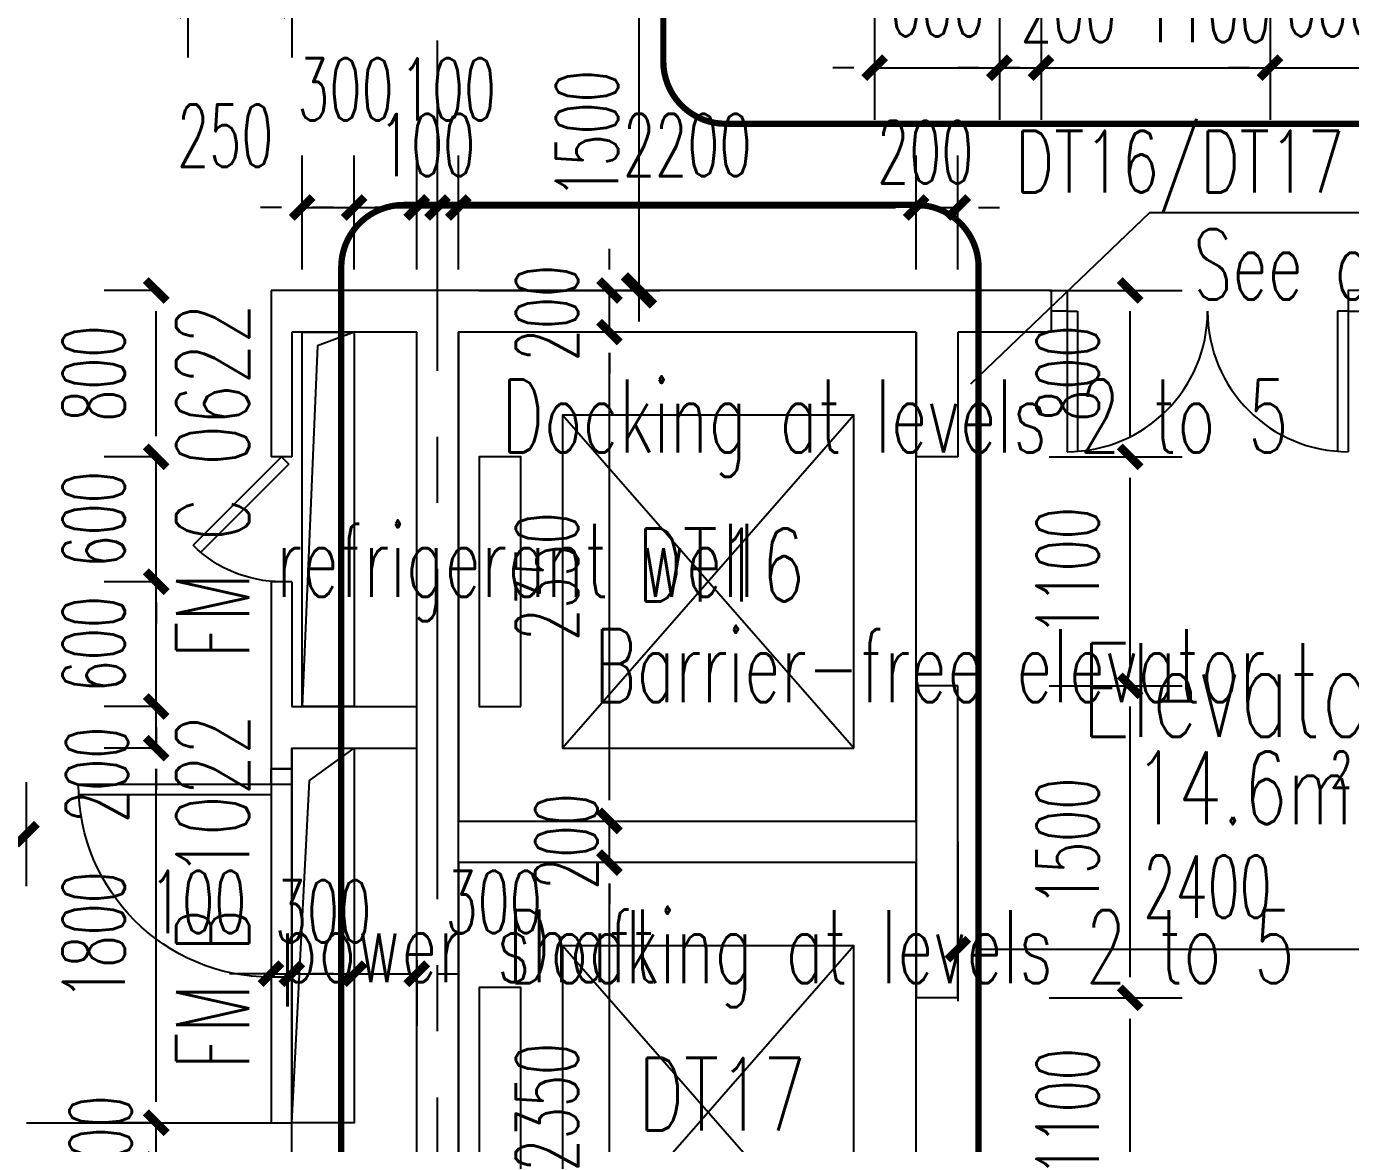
# Model space of a CAD drawing. Extents: x 824790 to 994147, y 4290613 to 4374713.
# Drawn here: x 883535 to 889897, y 4323195 to 4328564 of the extents above; entities that cross this region are included whole.
import ezdxf

# ---------------------------------------------------------------- set-up
doc = ezdxf.new("R2010")
doc.units = 0
doc.header["$LTSCALE"] = 1000
doc.header["$MEASUREMENT"] = 0
for name, pattern in [('ACAD_ISO08W100', [36, 24, -3, 6, -3]), ('CENTER', [50.8, 31.75, -6.35, 6.35, -6.35]), ('DOTE', [2.42, 2, -0.2, 0.02, -0.2]), ('HIDDEN', [0.375, 0.25, -0.125])]:
    doc.linetypes.add(name, pattern=pattern)
doc.layers.get('0').update_dxf_attribs({"color": 255, "linetype": 'CONTINUOUS'})
for name, color, linetype in [('A-AREA-TEXT', 6, 'CONTINUOUS'), ('A-DIM', 201, 'CONTINUOUS'), ('A-DOTE', 8, 'ACAD_ISO08W100'), ('A-LINE', 254, 'CONTINUOUS'), ('A-NOTE', 150, 'CONTINUOUS'), ('A-TEXT-CN', 31, 'CONTINUOUS'), ('A-WALL', 2, 'CONTINUOUS'), ('A-WINDOW', 4, 'CONTINUOUS'), ('A-WINDOW-TEXT', 93, 'CONTINUOUS'), ('A_LIFT_STAIR', 30, 'CONTINUOUS'), ('DOTE', 17, 'DOTE'), ('WINDOW', 4, 'CONTINUOUS'), ('管井', 6, 'CONTINUOUS')]:
    doc.layers.add(name, color=color, linetype=linetype)
doc.styles.add('_HZTXT', font='tjromans.shx', dxfattribs={"width": 0.7, "bigfont": 'tjhztxt.shx'})
doc.styles.add('_TCH_DIM', font='SIMPLEX', dxfattribs={"bigfont": 'GBCBIG'})
doc.styles.add('DIM_FONT', font='SIMPLEX.shx', dxfattribs={"width": 0.6, "bigfont": 'GBCBIG.shx'})
doc.styles.add('PRC-S', font='TJROMANS.shx', dxfattribs={"width": 0.7, "bigfont": 'hztxt.shx'})
doc.styles.add('TONGJI-FONT', font='simplex.shx')
doc.dimstyles.new('DIM100', dxfattribs={"dimscale": 100, "dimtxt": 3, "dimasz": 0.01, "dimexe": 1, "dimexo": 1, "dimgap": 1, "dimtad": 1, "dimdec": 0, "dimtxsty": 'DIM_FONT', "dimblk1": 'h-_DIMX', "dimblk2": 'h-_DIMX', "dimsah": 1, "dimcen": 0.01, "dimclrd": 256, "dimclre": 256, "dimclrt": 7, "dimadec": 3, "dimazin": 3, "dimtfac": 1, "dimtdec": 0, "dimtix": 1, "dimtmove": 2, "dimatfit": 3, "dimldrblk": 'h-_DIMX', "dimtzin": 5, "dimarcsym": 0})
doc.dimstyles.new('DIMN', dxfattribs={"dimtxt": 300, "dimasz": 100, "dimexe": 250, "dimexo": 300, "dimgap": 150, "dimtad": 1, "dimdec": 0, "dimtxsty": 'DIM_FONT', "dimblk": 'h-_ArchTick', "dimcen": 2.5, "dimclrt": 7, "dimazin": 2, "dimtfac": 1, "dimtdec": 0, "dimtix": 1, "dimtmove": 2, "dimatfit": 3, "dimarcsym": 0})

# ---------------------------------------------------------------- blocks, each defined once
blk = doc.blocks.new('h-wrt')
at = {"layer": 'A-DOTE', "linetype": 'CENTER', "ltscale": 0.05}
blk.add_line((-2555128.9, -1784214.6), (-2555128.9, -1744636.2), dxfattribs=at)
blk = doc.blocks.new('h-2层裙房幕墙')
at = {"layer": 'WINDOW'}
for p in [(782135.9, 4011034.9), (783410.9, 4008734.9)]:
    blk.add_line(p, (783410.9, 4011034.9), dxfattribs=at)
blk = doc.blocks.new('h-ELEVATOR 1')
for p, q in [((1970.2, -786.8), (569.5, 812.5)), ((1969.5, 813.2), (570.2, -787.5))]:
    blk.add_line(p, q)
for points in [[(1969.5, 813.2), (1970.2, -786.8), (570.2, -787.5), (569.5, 812.5)], [(369.6, 612.5), (370.1, -587.5), (170.1, -587.6), (169.6, 612.4)]]:
    blk.add_lwpolyline(points, close=True)
blk = doc.blocks.new('h-D06')
at = {"linetype": 'ByBlock'}
for p, q in [((0, 0), (424.3, 424.3)), ((35.4, -35.4), (458.1, 387.4)), ((0, 0), (35.4, -35.4))]:
    blk.add_line(p, q, dxfattribs=at)
blk.add_arc((0, 0), 600, 0, 45, dxfattribs=at)
blk = doc.blocks.new('h-D15')
for p, q in [((75, 0), (75, 675)), ((125, 0), (125, 673.145601)), ((1375, 0), (1375, 673.145601)), ((1425, 0), (1425, 675)), ((75, 0), (125, 0)), ((1425, 0), (1375, 0))]:
    blk.add_line(p, q)
for points in [[(75, 0), (0, 0), (0, -100), (75, -100)], [(1425, 0), (1500, 0), (1500, -100), (1425, -100)]]:
    blk.add_lwpolyline(points, close=True)
for centre, start, end in [((75, 0), 0, 90), ((1425, 0), 90, 180)]:
    blk.add_arc(centre, 675, start, end)
blk = doc.blocks.new('h-D10')
for p, q in [((75, 0), (75, 925)), ((125, 0), (125, 923.64766)), ((75, 0), (125, 0))]:
    blk.add_line(p, q)
blk.add_lwpolyline([(75, 0), (0, 0), (0, -100), (75, -100)], close=True)
blk.add_arc((75, 0), 925, 0, 90)
blk = doc.blocks.new('h-_DIMX')
blk.add_line((-150, 0), (150, 0))
at = {"const_width": 50}
blk.add_lwpolyline([(-70, -70), (70, 70)], dxfattribs=at)
blk = doc.blocks.new('*D43')
at = {"layer": 'A-DIM', "lineweight": -2, "transparency": 16777216}
for p, q in [((885709.9, 4328795.4), (886577.9, 4328795.4)), ((886477.9, 4328794.4), (886477.9, 4327296.4)), ((885709.9, 4327295.4), (886577.9, 4327295.4))]:
    blk.add_line(p, q, dxfattribs=at)
for p, rotation in [((886477.9, 4328795.4), 90), ((886477.9, 4327295.4), 270)]:
    blk.add_blockref('h-_DIMX', p, dxfattribs=dict(at, rotation=rotation))
at = {"layer": 'A-DIM', "color": 7, "transparency": 16777216, "insert": (886227.9, 4328045.4), "char_height": 300, "attachment_point": 5, "rotation": 90, "style": 'DIM_FONT'}
blk.add_mtext('\\A1;1500', dxfattribs=at)
blk = doc.blocks.new('h-_ArchTick')
at = {"color": 0, "linetype": 'ByBlock', "const_width": 0.4}
blk.add_lwpolyline([(-0.5, -0.5), (0.5, 0.5)], dxfattribs=at)
blk = doc.blocks.new('*D125')
at = {"layer": 'A-DIM', "color": 0, "lineweight": -2, "transparency": 16777216}
for p, q in [((882534.9, 4324432.4), (882534.9, 4324932.4)), ((883534.9, 4324432.4), (883534.9, 4324932.4)), ((882634.9, 4324682.4), (883434.9, 4324682.4))]:
    blk.add_line(p, q, dxfattribs=at)
at = {"layer": 'A-DIM', "color": 0, "lineweight": -2, "transparency": 16777216, "xscale": 100, "yscale": 100, "zscale": 100, "rotation": 180}
blk.add_blockref('h-_ArchTick', (882534.9, 4324682.4), dxfattribs=at)
at = {"layer": 'A-DIM', "color": 0, "lineweight": -2, "transparency": 16777216, "xscale": 100, "yscale": 100, "zscale": 100}
blk.add_blockref('h-_ArchTick', (883534.9, 4324682.4), dxfattribs=at)
at = {"layer": 'A-DIM', "color": 7, "transparency": 16777216, "insert": (883034.9, 4324982.4), "char_height": 300, "attachment_point": 5, "style": 'DIM_FONT'}
blk.add_mtext('\\A1;1000', dxfattribs=at)
blk = doc.blocks.new('*D150')
at = {"layer": 'A-DIM', "color": 0, "lineweight": -2, "transparency": 16777216}
for p, q in [((884309.9, 4329095.4), (884309.9, 4328414.5)), ((884809.9, 4329095.4), (884809.9, 4328414.5)), ((884209.9, 4328664.5), (884109.9, 4328664.5)), ((884309.9, 4328664.5), (884809.9, 4328664.5)), ((884909.9, 4328664.5), (885009.9, 4328664.5))]:
    blk.add_line(p, q, dxfattribs=at)
at = {"layer": 'A-DIM', "color": 0, "lineweight": -2, "transparency": 16777216, "xscale": 100, "yscale": 100, "zscale": 100}
blk.add_blockref('h-_ArchTick', (884309.9, 4328664.5), dxfattribs=at)
at = {"layer": 'A-DIM', "color": 0, "lineweight": -2, "transparency": 16777216, "xscale": 100, "yscale": 100, "zscale": 100, "rotation": 180}
blk.add_blockref('h-_ArchTick', (884809.9, 4328664.5), dxfattribs=at)
at = {"layer": 'A-DIM', "color": 7, "transparency": 16777216, "insert": (884596.3, 4328950.2), "char_height": 300, "attachment_point": 5, "style": 'DIM_FONT'}
blk.add_mtext('\\A1;500', dxfattribs=at)
blk = doc.blocks.new('*D151')
at = {"layer": 'A-DIM', "color": 0, "lineweight": -2, "transparency": 16777216}
for p, q in [((883259.9, 4329095.4), (883259.9, 4328414.5)), ((884309.9, 4329095.4), (884309.9, 4328414.5)), ((883359.9, 4328664.5), (884209.9, 4328664.5))]:
    blk.add_line(p, q, dxfattribs=at)
at = {"layer": 'A-DIM', "color": 0, "lineweight": -2, "transparency": 16777216, "xscale": 100, "yscale": 100, "zscale": 100, "rotation": 180}
blk.add_blockref('h-_ArchTick', (883259.9, 4328664.5), dxfattribs=at)
at = {"layer": 'A-DIM', "color": 0, "lineweight": -2, "transparency": 16777216, "xscale": 100, "yscale": 100, "zscale": 100}
blk.add_blockref('h-_ArchTick', (884309.9, 4328664.5), dxfattribs=at)
at = {"layer": 'A-DIM', "color": 7, "transparency": 16777216, "insert": (883784.9, 4328964.5), "char_height": 300, "attachment_point": 5, "style": 'DIM_FONT'}
blk.add_mtext('\\A1;1050', dxfattribs=at)
blk = doc.blocks.new('*D161')
at = {"layer": 'A-DIM', "color": 0, "lineweight": -2, "transparency": 16777216}
for p, q in [((888009.9, 4324646.8), (888009.9, 4323879.9)), ((890409.9, 4324646.8), (890409.9, 4323879.9)), ((888109.9, 4324129.9), (890309.9, 4324129.9))]:
    blk.add_line(p, q, dxfattribs=at)
at = {"layer": 'A-DIM', "color": 0, "lineweight": -2, "transparency": 16777216, "xscale": 100, "yscale": 100, "zscale": 100, "rotation": 180}
blk.add_blockref('h-_ArchTick', (888009.9, 4324129.9), dxfattribs=at)
at = {"layer": 'A-DIM', "color": 0, "lineweight": -2, "transparency": 16777216, "xscale": 100, "yscale": 100, "zscale": 100}
blk.add_blockref('h-_ArchTick', (890409.9, 4324129.9), dxfattribs=at)
at = {"layer": 'A-DIM', "color": 7, "transparency": 16777216, "insert": (889209.9, 4324429.9), "char_height": 300, "attachment_point": 5, "style": 'DIM_FONT'}
blk.add_mtext('\\A1;2400', dxfattribs=at)
blk = doc.blocks.new('*D664')
at = {"layer": 'A-DIM', "color": 0, "lineweight": -2, "transparency": 16777216}
for p, q in [((884170, 4327295.4), (883908.2, 4327295.4)), ((884158.2, 4326595.4), (884158.2, 4327195.4)), ((884170, 4326495.4), (883908.2, 4326495.4))]:
    blk.add_line(p, q, dxfattribs=at)
at = {"layer": 'A-DIM', "color": 0, "lineweight": -2, "transparency": 16777216, "xscale": 100, "yscale": 100, "zscale": 100}
for p, rotation in [((884158.2, 4327295.4), 90), ((884158.2, 4326495.4), 270)]:
    blk.add_blockref('h-_ArchTick', p, dxfattribs=dict(at, rotation=rotation))
at = {"layer": 'A-DIM', "color": 7, "transparency": 16777216, "insert": (883858.2, 4326895.4), "char_height": 300, "attachment_point": 5, "rotation": 90, "style": 'DIM_FONT'}
blk.add_mtext('\\A1;800', dxfattribs=at)
blk = doc.blocks.new('*D665')
at = {"layer": 'A-DIM', "color": 0, "lineweight": -2, "transparency": 16777216}
for p, q in [((884158.2, 4326595.4), (884158.2, 4326695.4)), ((884170, 4326495.4), (883908.2, 4326495.4)), ((884158.2, 4325895.4), (884158.2, 4326495.4)), ((884170, 4325895.4), (883908.2, 4325895.4)), ((884158.2, 4325795.4), (884158.2, 4325695.4))]:
    blk.add_line(p, q, dxfattribs=at)
at = {"layer": 'A-DIM', "color": 0, "lineweight": -2, "transparency": 16777216, "xscale": 100, "yscale": 100, "zscale": 100}
for p, rotation in [((884158.2, 4326495.4), 270), ((884158.2, 4325895.4), 90)]:
    blk.add_blockref('h-_ArchTick', p, dxfattribs=dict(at, rotation=rotation))
at = {"layer": 'A-DIM', "color": 7, "transparency": 16777216, "insert": (883858.2, 4326195.4), "char_height": 300, "attachment_point": 5, "rotation": 90, "style": 'DIM_FONT'}
blk.add_mtext('\\A1;600', dxfattribs=at)
blk = doc.blocks.new('*D666')
at = {"layer": 'A-DIM', "color": 0, "lineweight": -2, "transparency": 16777216}
for p, q in [((884158.2, 4325995.4), (884158.2, 4326095.4)), ((884170, 4325895.4), (883908.2, 4325895.4)), ((884158.2, 4325295.4), (884158.2, 4325895.4)), ((884170, 4325295.4), (883908.2, 4325295.4)), ((884158.2, 4325195.4), (884158.2, 4325095.4))]:
    blk.add_line(p, q, dxfattribs=at)
at = {"layer": 'A-DIM', "color": 0, "lineweight": -2, "transparency": 16777216, "xscale": 100, "yscale": 100, "zscale": 100}
for p, rotation in [((884158.2, 4325895.4), 270), ((884158.2, 4325295.4), 90)]:
    blk.add_blockref('h-_ArchTick', p, dxfattribs=dict(at, rotation=rotation))
at = {"layer": 'A-DIM', "color": 7, "transparency": 16777216, "insert": (883858.2, 4325595.4), "char_height": 300, "attachment_point": 5, "rotation": 90, "style": 'DIM_FONT'}
blk.add_mtext('\\A1;600', dxfattribs=at)
blk = doc.blocks.new('*D667')
at = {"layer": 'A-DIM', "color": 0, "lineweight": -2, "transparency": 16777216}
for p, q in [((884158.2, 4325395.4), (884158.2, 4325495.4)), ((884170, 4325295.4), (883908.2, 4325295.4)), ((884158.2, 4325095.4), (884158.2, 4325295.4)), ((884170, 4325095.4), (883908.2, 4325095.4)), ((884158.2, 4324995.4), (884158.2, 4324895.4))]:
    blk.add_line(p, q, dxfattribs=at)
at = {"layer": 'A-DIM', "color": 0, "lineweight": -2, "transparency": 16777216, "xscale": 100, "yscale": 100, "zscale": 100}
for p, rotation in [((884158.2, 4325295.4), 270), ((884158.2, 4325095.4), 90)]:
    blk.add_blockref('h-_ArchTick', p, dxfattribs=dict(at, rotation=rotation))
at = {"layer": 'A-DIM', "color": 7, "transparency": 16777216, "insert": (883873.4, 4324967.5), "char_height": 300, "attachment_point": 5, "rotation": 90, "style": 'DIM_FONT'}
blk.add_mtext('\\A1;200', dxfattribs=at)
blk = doc.blocks.new('*D668')
at = {"layer": 'A-DIM', "color": 0, "lineweight": -2, "transparency": 16777216}
for p, q in [((884170, 4325095.4), (883908.2, 4325095.4)), ((884158.2, 4323395.4), (884158.2, 4324995.4)), ((884170, 4323295.4), (883908.2, 4323295.4))]:
    blk.add_line(p, q, dxfattribs=at)
at = {"layer": 'A-DIM', "color": 0, "lineweight": -2, "transparency": 16777216, "xscale": 100, "yscale": 100, "zscale": 100}
for p, rotation in [((884158.2, 4325095.4), 90), ((884158.2, 4323295.4), 270)]:
    blk.add_blockref('h-_ArchTick', p, dxfattribs=dict(at, rotation=rotation))
at = {"layer": 'A-DIM', "color": 7, "transparency": 16777216, "insert": (883858.2, 4324195.4), "char_height": 300, "attachment_point": 5, "rotation": 90, "style": 'DIM_FONT'}
blk.add_mtext('\\A1;1800', dxfattribs=at)
blk = doc.blocks.new('*D669')
at = {"layer": 'A-DIM', "color": 0, "lineweight": -2, "transparency": 16777216}
for p, q in [((884158.2, 4323395.4), (884158.2, 4323495.4)), ((884170, 4323295.4), (883908.2, 4323295.4)), ((884158.2, 4323095.4), (884158.2, 4323295.4)), ((884170, 4323095.4), (883908.2, 4323095.4)), ((884158.2, 4322995.4), (884158.2, 4322895.4))]:
    blk.add_line(p, q, dxfattribs=at)
at = {"layer": 'A-DIM', "color": 0, "lineweight": -2, "transparency": 16777216, "xscale": 100, "yscale": 100, "zscale": 100}
for p, rotation in [((884158.2, 4323295.4), 270), ((884158.2, 4323095.4), 90)]:
    blk.add_blockref('h-_ArchTick', p, dxfattribs=dict(at, rotation=rotation))
at = {"layer": 'A-DIM', "color": 7, "transparency": 16777216, "insert": (883891, 4323195.4), "char_height": 300, "attachment_point": 5, "rotation": 90, "style": 'DIM_FONT'}
blk.add_mtext('\\A1;200', dxfattribs=at)
blk = doc.blocks.new('*D671')
at = {"layer": 'A-DIM', "color": 0, "lineweight": -2, "transparency": 16777216}
for p, q in [((885109.9, 4324075.9), (885109.9, 4323761.4)), ((885409.9, 4324075.9), (885409.9, 4323761.4)), ((885009.9, 4324011.4), (884909.9, 4324011.4)), ((885109.9, 4324011.4), (885409.9, 4324011.4)), ((885509.9, 4324011.4), (885609.9, 4324011.4))]:
    blk.add_line(p, q, dxfattribs=at)
at = {"layer": 'A-DIM', "color": 0, "lineweight": -2, "transparency": 16777216, "xscale": 100, "yscale": 100, "zscale": 100}
blk.add_blockref('h-_ArchTick', (885109.9, 4324011.4), dxfattribs=at)
at = {"layer": 'A-DIM', "color": 0, "lineweight": -2, "transparency": 16777216, "xscale": 100, "yscale": 100, "zscale": 100, "rotation": 180}
blk.add_blockref('h-_ArchTick', (885409.9, 4324011.4), dxfattribs=at)
at = {"layer": 'A-DIM', "color": 7, "transparency": 16777216, "insert": (885779.9, 4324356.4), "char_height": 300, "attachment_point": 5, "style": 'DIM_FONT'}
blk.add_mtext('\\A1;300', dxfattribs=at)
blk = doc.blocks.new('*D672')
at = {"layer": 'A-DIM', "color": 0, "lineweight": -2, "transparency": 16777216}
for p, q in [((884809.9, 4324075.9), (884809.9, 4323761.4)), ((885109.9, 4324075.9), (885109.9, 4323761.4)), ((884709.9, 4324011.4), (884609.9, 4324011.4)), ((884809.9, 4324011.4), (885109.9, 4324011.4)), ((885209.9, 4324011.4), (885309.9, 4324011.4))]:
    blk.add_line(p, q, dxfattribs=at)
at = {"layer": 'A-DIM', "color": 0, "lineweight": -2, "transparency": 16777216, "xscale": 100, "yscale": 100, "zscale": 100}
blk.add_blockref('h-_ArchTick', (884809.9, 4324011.4), dxfattribs=at)
at = {"layer": 'A-DIM', "color": 0, "lineweight": -2, "transparency": 16777216, "xscale": 100, "yscale": 100, "zscale": 100, "rotation": 180}
blk.add_blockref('h-_ArchTick', (885109.9, 4324011.4), dxfattribs=at)
at = {"layer": 'A-DIM', "color": 7, "transparency": 16777216, "insert": (884959.9, 4324311.4), "char_height": 300, "attachment_point": 5, "style": 'DIM_FONT'}
blk.add_mtext('\\A1;300', dxfattribs=at)
blk = doc.blocks.new('*D673')
at = {"layer": 'A-DIM', "color": 0, "lineweight": -2, "transparency": 16777216}
for p, q in [((884709.9, 4324075.9), (884709.9, 4323761.4)), ((884809.9, 4324075.9), (884809.9, 4323761.4)), ((884609.9, 4324011.4), (884509.9, 4324011.4)), ((884709.9, 4324011.4), (884809.9, 4324011.4)), ((884909.9, 4324011.4), (885009.9, 4324011.4))]:
    blk.add_line(p, q, dxfattribs=at)
at = {"layer": 'A-DIM', "color": 0, "lineweight": -2, "transparency": 16777216, "xscale": 100, "yscale": 100, "zscale": 100}
blk.add_blockref('h-_ArchTick', (884709.9, 4324011.4), dxfattribs=at)
at = {"layer": 'A-DIM', "color": 0, "lineweight": -2, "transparency": 16777216, "xscale": 100, "yscale": 100, "zscale": 100, "rotation": 180}
blk.add_blockref('h-_ArchTick', (884809.9, 4324011.4), dxfattribs=at)
at = {"layer": 'A-DIM', "color": 7, "transparency": 16777216, "insert": (884359.9, 4324356.4), "char_height": 300, "attachment_point": 5, "style": 'DIM_FONT'}
blk.add_mtext('\\A1;100', dxfattribs=at)
blk = doc.blocks.new('*D674')
at = {"layer": 'A-DIM', "color": 0, "lineweight": -2, "transparency": 16777216}
for p, q in [((887809.9, 4327395.4), (887809.9, 4327944)), ((888009.9, 4327395.4), (888009.9, 4327944)), ((887709.9, 4327694), (887609.9, 4327694)), ((887809.9, 4327694), (888009.9, 4327694)), ((888109.9, 4327694), (888209.9, 4327694))]:
    blk.add_line(p, q, dxfattribs=at)
at = {"layer": 'A-DIM', "color": 0, "lineweight": -2, "transparency": 16777216, "xscale": 100, "yscale": 100, "zscale": 100}
blk.add_blockref('h-_ArchTick', (887809.9, 4327694), dxfattribs=at)
at = {"layer": 'A-DIM', "color": 0, "lineweight": -2, "transparency": 16777216, "xscale": 100, "yscale": 100, "zscale": 100, "rotation": 180}
blk.add_blockref('h-_ArchTick', (888009.9, 4327694), dxfattribs=at)
at = {"layer": 'A-DIM', "color": 7, "transparency": 16777216, "insert": (887853.4, 4327959.8), "char_height": 300, "attachment_point": 5, "style": 'DIM_FONT'}
blk.add_mtext('\\A1;200', dxfattribs=at)
blk = doc.blocks.new('*D675')
at = {"layer": 'A-DIM', "color": 0, "lineweight": -2, "transparency": 16777216}
for p, q in [((885609.9, 4327395.4), (885609.9, 4327944)), ((887809.9, 4327395.4), (887809.9, 4327944)), ((885709.9, 4327694), (887709.9, 4327694))]:
    blk.add_line(p, q, dxfattribs=at)
at = {"layer": 'A-DIM', "color": 0, "lineweight": -2, "transparency": 16777216, "xscale": 100, "yscale": 100, "zscale": 100, "rotation": 180}
blk.add_blockref('h-_ArchTick', (885609.9, 4327694), dxfattribs=at)
at = {"layer": 'A-DIM', "color": 0, "lineweight": -2, "transparency": 16777216, "xscale": 100, "yscale": 100, "zscale": 100}
blk.add_blockref('h-_ArchTick', (887809.9, 4327694), dxfattribs=at)
at = {"layer": 'A-DIM', "color": 7, "transparency": 16777216, "insert": (886709.9, 4327994), "char_height": 300, "attachment_point": 5, "style": 'DIM_FONT'}
blk.add_mtext('\\A1;2200', dxfattribs=at)
blk = doc.blocks.new('*D676')
at = {"layer": 'A-DIM', "color": 0, "lineweight": -2, "transparency": 16777216}
for p, q in [((885509.9, 4327395.4), (885509.9, 4327944)), ((885609.9, 4327395.4), (885609.9, 4327944)), ((885409.9, 4327694), (885309.9, 4327694)), ((885509.9, 4327694), (885609.9, 4327694)), ((885709.9, 4327694), (885809.9, 4327694))]:
    blk.add_line(p, q, dxfattribs=at)
at = {"layer": 'A-DIM', "color": 0, "lineweight": -2, "transparency": 16777216, "xscale": 100, "yscale": 100, "zscale": 100}
blk.add_blockref('h-_ArchTick', (885509.9, 4327694), dxfattribs=at)
at = {"layer": 'A-DIM', "color": 0, "lineweight": -2, "transparency": 16777216, "xscale": 100, "yscale": 100, "zscale": 100, "rotation": 180}
blk.add_blockref('h-_ArchTick', (885609.9, 4327694), dxfattribs=at)
at = {"layer": 'A-DIM', "color": 7, "transparency": 16777216, "insert": (885559.9, 4328261.5), "char_height": 300, "attachment_point": 5, "style": 'DIM_FONT'}
blk.add_mtext('\\A1;100', dxfattribs=at)
blk = doc.blocks.new('*D677')
at = {"layer": 'A-DIM', "color": 0, "lineweight": -2, "transparency": 16777216}
for p, q in [((885409.9, 4327395.4), (885409.9, 4327944)), ((885509.9, 4327395.4), (885509.9, 4327944)), ((885309.9, 4327694), (885209.9, 4327694)), ((885409.9, 4327694), (885509.9, 4327694)), ((885609.9, 4327694), (885709.9, 4327694))]:
    blk.add_line(p, q, dxfattribs=at)
at = {"layer": 'A-DIM', "color": 0, "lineweight": -2, "transparency": 16777216, "xscale": 100, "yscale": 100, "zscale": 100}
blk.add_blockref('h-_ArchTick', (885409.9, 4327694), dxfattribs=at)
at = {"layer": 'A-DIM', "color": 0, "lineweight": -2, "transparency": 16777216, "xscale": 100, "yscale": 100, "zscale": 100, "rotation": 180}
blk.add_blockref('h-_ArchTick', (885509.9, 4327694), dxfattribs=at)
at = {"layer": 'A-DIM', "color": 7, "transparency": 16777216, "insert": (885459.9, 4327994), "char_height": 300, "attachment_point": 5, "style": 'DIM_FONT'}
blk.add_mtext('\\A1;100', dxfattribs=at)
blk = doc.blocks.new('*D678')
at = {"layer": 'A-DIM', "color": 0, "lineweight": -2, "transparency": 16777216}
for p, q in [((885109.9, 4327395.4), (885109.9, 4327944)), ((885409.9, 4327395.4), (885409.9, 4327944)), ((885009.9, 4327694), (884909.9, 4327694)), ((885109.9, 4327694), (885409.9, 4327694)), ((885509.9, 4327694), (885609.9, 4327694))]:
    blk.add_line(p, q, dxfattribs=at)
at = {"layer": 'A-DIM', "color": 0, "lineweight": -2, "transparency": 16777216, "xscale": 100, "yscale": 100, "zscale": 100}
blk.add_blockref('h-_ArchTick', (885109.9, 4327694), dxfattribs=at)
at = {"layer": 'A-DIM', "color": 0, "lineweight": -2, "transparency": 16777216, "xscale": 100, "yscale": 100, "zscale": 100, "rotation": 180}
blk.add_blockref('h-_ArchTick', (885409.9, 4327694), dxfattribs=at)
at = {"layer": 'A-DIM', "color": 7, "transparency": 16777216, "insert": (885067.7, 4328261.5), "char_height": 300, "attachment_point": 5, "style": 'DIM_FONT'}
blk.add_mtext('\\A1;300', dxfattribs=at)
blk = doc.blocks.new('*D679')
at = {"layer": 'A-DIM', "color": 0, "lineweight": -2, "transparency": 16777216}
for p, q in [((884859.9, 4327395.4), (884859.9, 4327944)), ((885109.9, 4327395.4), (885109.9, 4327944)), ((884759.9, 4327694), (884659.9, 4327694)), ((884859.9, 4327694), (885109.9, 4327694)), ((885209.9, 4327694), (885309.9, 4327694))]:
    blk.add_line(p, q, dxfattribs=at)
at = {"layer": 'A-DIM', "color": 0, "lineweight": -2, "transparency": 16777216, "xscale": 100, "yscale": 100, "zscale": 100}
blk.add_blockref('h-_ArchTick', (884859.9, 4327694), dxfattribs=at)
at = {"layer": 'A-DIM', "color": 0, "lineweight": -2, "transparency": 16777216, "xscale": 100, "yscale": 100, "zscale": 100, "rotation": 180}
blk.add_blockref('h-_ArchTick', (885109.9, 4327694), dxfattribs=at)
at = {"layer": 'A-DIM', "color": 7, "transparency": 16777216, "insert": (884489.9, 4328039), "char_height": 300, "attachment_point": 5, "style": 'DIM_FONT'}
blk.add_mtext('\\A1;250', dxfattribs=at)
blk = doc.blocks.new('*D680')
at = {"layer": 'A-DIM', "color": 0, "lineweight": -2, "transparency": 16777216}
for p, q in [((886336, 4327395.4), (886336, 4327495.4)), ((886188.3, 4327295.4), (886086, 4327295.4)), ((886336, 4327095.4), (886336, 4327295.4)), ((886188.3, 4327095.4), (886086, 4327095.4)), ((886336, 4326995.4), (886336, 4326895.4))]:
    blk.add_line(p, q, dxfattribs=at)
at = {"layer": 'A-DIM', "color": 0, "lineweight": -2, "transparency": 16777216, "xscale": 100, "yscale": 100, "zscale": 100}
for p, rotation in [((886336, 4327295.4), 270), ((886336, 4327095.4), 90)]:
    blk.add_blockref('h-_ArchTick', p, dxfattribs=dict(at, rotation=rotation))
at = {"layer": 'A-DIM', "color": 7, "transparency": 16777216, "insert": (886035.7, 4327186.5), "char_height": 300, "attachment_point": 5, "rotation": 90, "style": 'DIM_FONT'}
blk.add_mtext('\\A1;200', dxfattribs=at)
blk = doc.blocks.new('*D681')
at = {"layer": 'A-DIM', "color": 0, "lineweight": -2, "transparency": 16777216}
for p, q in [((886188.3, 4327095.4), (886086, 4327095.4)), ((886336, 4324845.4), (886336, 4326995.4)), ((886188.3, 4324745.4), (886086, 4324745.4))]:
    blk.add_line(p, q, dxfattribs=at)
at = {"layer": 'A-DIM', "color": 0, "lineweight": -2, "transparency": 16777216, "xscale": 100, "yscale": 100, "zscale": 100}
for p, rotation in [((886336, 4327095.4), 90), ((886336, 4324745.4), 270)]:
    blk.add_blockref('h-_ArchTick', p, dxfattribs=dict(at, rotation=rotation))
at = {"layer": 'A-DIM', "color": 7, "transparency": 16777216, "insert": (886036, 4325920.4), "char_height": 300, "attachment_point": 5, "rotation": 90, "style": 'DIM_FONT'}
blk.add_mtext('\\A1;2350', dxfattribs=at)
blk = doc.blocks.new('*D682')
at = {"layer": 'A-DIM', "color": 0, "lineweight": -2, "transparency": 16777216}
for p, q in [((886336, 4324845.4), (886336, 4324945.4)), ((886188.3, 4324745.4), (886086, 4324745.4)), ((886336, 4324545.4), (886336, 4324745.4)), ((886188.3, 4324545.4), (886086, 4324545.4)), ((886336, 4324445.4), (886336, 4324345.4))]:
    blk.add_line(p, q, dxfattribs=at)
at = {"layer": 'A-DIM', "color": 0, "lineweight": -2, "transparency": 16777216, "xscale": 100, "yscale": 100, "zscale": 100}
for p, rotation in [((886336, 4324745.4), 270), ((886336, 4324545.4), 90)]:
    blk.add_blockref('h-_ArchTick', p, dxfattribs=dict(at, rotation=rotation))
at = {"layer": 'A-DIM', "color": 7, "transparency": 16777216, "insert": (886129.2, 4324646.7), "char_height": 300, "attachment_point": 5, "rotation": 90, "style": 'DIM_FONT'}
blk.add_mtext('\\A1;200', dxfattribs=at)
blk = doc.blocks.new('*D683')
at = {"layer": 'A-DIM', "color": 0, "lineweight": -2, "transparency": 16777216}
for p, q in [((886188.3, 4324545.4), (886086, 4324545.4)), ((886336, 4322295.4), (886336, 4324445.4)), ((886188.3, 4322195.4), (886086, 4322195.4))]:
    blk.add_line(p, q, dxfattribs=at)
at = {"layer": 'A-DIM', "color": 0, "lineweight": -2, "transparency": 16777216, "xscale": 100, "yscale": 100, "zscale": 100}
for p, rotation in [((886336, 4324545.4), 90), ((886336, 4322195.4), 270)]:
    blk.add_blockref('h-_ArchTick', p, dxfattribs=dict(at, rotation=rotation))
at = {"layer": 'A-DIM', "color": 7, "transparency": 16777216, "insert": (886036, 4323370.4), "char_height": 300, "attachment_point": 5, "rotation": 90, "style": 'DIM_FONT'}
blk.add_mtext('\\A1;2350', dxfattribs=at)
blk = doc.blocks.new('*D688')
at = {"layer": 'A-DIM', "color": 0, "lineweight": -2, "transparency": 16777216}
for p, q in [((888448.2, 4327295.4), (889087.8, 4327295.4)), ((888837.8, 4326595.4), (888837.8, 4327195.4)), ((888448.2, 4326495.4), (889087.8, 4326495.4))]:
    blk.add_line(p, q, dxfattribs=at)
at = {"layer": 'A-DIM', "color": 0, "lineweight": -2, "transparency": 16777216, "xscale": 100, "yscale": 100, "zscale": 100}
for p, rotation in [((888837.8, 4327295.4), 90), ((888837.8, 4326495.4), 270)]:
    blk.add_blockref('h-_ArchTick', p, dxfattribs=dict(at, rotation=rotation))
at = {"layer": 'A-DIM', "color": 7, "transparency": 16777216, "insert": (888537.8, 4326895.4), "char_height": 300, "attachment_point": 5, "rotation": 90, "style": 'DIM_FONT'}
blk.add_mtext('\\A1;800', dxfattribs=at)
blk = doc.blocks.new('*D689')
at = {"layer": 'A-DIM', "color": 0, "lineweight": -2, "transparency": 16777216}
for p, q in [((888448.2, 4326495.4), (889087.8, 4326495.4)), ((888837.8, 4325495.4), (888837.8, 4326395.4)), ((888448.2, 4325395.4), (889087.8, 4325395.4))]:
    blk.add_line(p, q, dxfattribs=at)
at = {"layer": 'A-DIM', "color": 0, "lineweight": -2, "transparency": 16777216, "xscale": 100, "yscale": 100, "zscale": 100}
for p, rotation in [((888837.8, 4326495.4), 90), ((888837.8, 4325395.4), 270)]:
    blk.add_blockref('h-_ArchTick', p, dxfattribs=dict(at, rotation=rotation))
at = {"layer": 'A-DIM', "color": 7, "transparency": 16777216, "insert": (888537.8, 4325945.4), "char_height": 300, "attachment_point": 5, "rotation": 90, "style": 'DIM_FONT'}
blk.add_mtext('\\A1;1100', dxfattribs=at)
blk = doc.blocks.new('*D690')
at = {"layer": 'A-DIM', "color": 0, "lineweight": -2, "transparency": 16777216}
for p, q in [((888448.2, 4325395.4), (889087.8, 4325395.4)), ((888837.8, 4323995.4), (888837.8, 4325295.4)), ((888448.2, 4323895.4), (889087.8, 4323895.4))]:
    blk.add_line(p, q, dxfattribs=at)
at = {"layer": 'A-DIM', "color": 0, "lineweight": -2, "transparency": 16777216, "xscale": 100, "yscale": 100, "zscale": 100}
for p, rotation in [((888837.8, 4325395.4), 90), ((888837.8, 4323895.4), 270)]:
    blk.add_blockref('h-_ArchTick', p, dxfattribs=dict(at, rotation=rotation))
at = {"layer": 'A-DIM', "color": 7, "transparency": 16777216, "insert": (888537.8, 4324645.4), "char_height": 300, "attachment_point": 5, "rotation": 90, "style": 'DIM_FONT'}
blk.add_mtext('\\A1;1500', dxfattribs=at)
blk = doc.blocks.new('*D691')
at = {"layer": 'A-DIM', "color": 0, "lineweight": -2, "transparency": 16777216}
for p, q in [((888448.2, 4323895.4), (889087.8, 4323895.4)), ((888837.8, 4322895.4), (888837.8, 4323795.4)), ((888448.2, 4322795.4), (889087.8, 4322795.4))]:
    blk.add_line(p, q, dxfattribs=at)
at = {"layer": 'A-DIM', "color": 0, "lineweight": -2, "transparency": 16777216, "xscale": 100, "yscale": 100, "zscale": 100}
for p, rotation in [((888837.8, 4323895.4), 90), ((888837.8, 4322795.4), 270)]:
    blk.add_blockref('h-_ArchTick', p, dxfattribs=dict(at, rotation=rotation))
at = {"layer": 'A-DIM', "color": 7, "transparency": 16777216, "insert": (888537.8, 4323345.4), "char_height": 300, "attachment_point": 5, "rotation": 90, "style": 'DIM_FONT'}
blk.add_mtext('\\A1;1100', dxfattribs=at)
blk = doc.blocks.new('*D786')
at = {"layer": 'A-DIM', "color": 0, "lineweight": -2, "transparency": 16777216}
for p, q in [((887609.9, 4328604.6), (887609.9, 4328115.9)), ((888209.9, 4328604.6), (888209.9, 4328115.9)), ((887509.9, 4328365.9), (887409.9, 4328365.9)), ((887609.9, 4328365.9), (888209.9, 4328365.9)), ((888309.9, 4328365.9), (888409.9, 4328365.9))]:
    blk.add_line(p, q, dxfattribs=at)
at = {"layer": 'A-DIM', "color": 0, "lineweight": -2, "transparency": 16777216, "xscale": 100, "yscale": 100, "zscale": 100}
blk.add_blockref('h-_ArchTick', (887609.9, 4328365.9), dxfattribs=at)
at = {"layer": 'A-DIM', "color": 0, "lineweight": -2, "transparency": 16777216, "xscale": 100, "yscale": 100, "zscale": 100, "rotation": 180}
blk.add_blockref('h-_ArchTick', (888209.9, 4328365.9), dxfattribs=at)
at = {"layer": 'A-DIM', "color": 7, "transparency": 16777216, "insert": (887909.9, 4328665.9), "char_height": 300, "attachment_point": 5, "style": 'DIM_FONT'}
blk.add_mtext('\\A1;600', dxfattribs=at)
blk = doc.blocks.new('*D787')
at = {"layer": 'A-DIM', "color": 0, "lineweight": -2, "transparency": 16777216}
for p, q in [((888209.9, 4328604.6), (888209.9, 4328115.9)), ((888409.9, 4328604.6), (888409.9, 4328115.9)), ((888109.9, 4328365.9), (888009.9, 4328365.9)), ((888209.9, 4328365.9), (888409.9, 4328365.9)), ((888509.9, 4328365.9), (888609.9, 4328365.9))]:
    blk.add_line(p, q, dxfattribs=at)
at = {"layer": 'A-DIM', "color": 0, "lineweight": -2, "transparency": 16777216, "xscale": 100, "yscale": 100, "zscale": 100}
blk.add_blockref('h-_ArchTick', (888209.9, 4328365.9), dxfattribs=at)
at = {"layer": 'A-DIM', "color": 0, "lineweight": -2, "transparency": 16777216, "xscale": 100, "yscale": 100, "zscale": 100, "rotation": 180}
blk.add_blockref('h-_ArchTick', (888409.9, 4328365.9), dxfattribs=at)
at = {"layer": 'A-DIM', "color": 7, "transparency": 16777216, "insert": (888542.2, 4328639.2), "char_height": 300, "attachment_point": 5, "style": 'DIM_FONT'}
blk.add_mtext('\\A1;200', dxfattribs=at)
blk = doc.blocks.new('*D788')
at = {"layer": 'A-DIM', "color": 0, "lineweight": -2, "transparency": 16777216}
for p, q in [((888409.9, 4328604.6), (888409.9, 4328115.9)), ((889509.9, 4328604.6), (889509.9, 4328115.9)), ((888309.9, 4328365.9), (888209.9, 4328365.9)), ((888409.9, 4328365.9), (889509.9, 4328365.9)), ((889609.9, 4328365.9), (889709.9, 4328365.9))]:
    blk.add_line(p, q, dxfattribs=at)
at = {"layer": 'A-DIM', "color": 0, "lineweight": -2, "transparency": 16777216, "xscale": 100, "yscale": 100, "zscale": 100}
blk.add_blockref('h-_ArchTick', (888409.9, 4328365.9), dxfattribs=at)
at = {"layer": 'A-DIM', "color": 0, "lineweight": -2, "transparency": 16777216, "xscale": 100, "yscale": 100, "zscale": 100, "rotation": 180}
blk.add_blockref('h-_ArchTick', (889509.9, 4328365.9), dxfattribs=at)
at = {"layer": 'A-DIM', "color": 7, "transparency": 16777216, "insert": (889207.6, 4328639), "char_height": 300, "attachment_point": 5, "style": 'DIM_FONT'}
blk.add_mtext('\\A1;1100', dxfattribs=at)
blk = doc.blocks.new('*D789')
at = {"layer": 'A-DIM', "color": 0, "lineweight": -2, "transparency": 16777216}
for p, q in [((889509.9, 4328604.6), (889509.9, 4328115.9)), ((890109.9, 4328604.6), (890109.9, 4328115.9)), ((889409.9, 4328365.9), (889309.9, 4328365.9)), ((889509.9, 4328365.9), (890109.9, 4328365.9)), ((890209.9, 4328365.9), (890309.9, 4328365.9))]:
    blk.add_line(p, q, dxfattribs=at)
at = {"layer": 'A-DIM', "color": 0, "lineweight": -2, "transparency": 16777216, "xscale": 100, "yscale": 100, "zscale": 100}
blk.add_blockref('h-_ArchTick', (889509.9, 4328365.9), dxfattribs=at)
at = {"layer": 'A-DIM', "color": 0, "lineweight": -2, "transparency": 16777216, "xscale": 100, "yscale": 100, "zscale": 100, "rotation": 180}
blk.add_blockref('h-_ArchTick', (890109.9, 4328365.9), dxfattribs=at)
at = {"layer": 'A-DIM', "color": 7, "transparency": 16777216, "insert": (889809.9, 4328665.9), "char_height": 300, "attachment_point": 5, "style": 'DIM_FONT'}
blk.add_mtext('\\A1;600', dxfattribs=at)

msp = doc.modelspace()

# ---------------------------------------------------------------- linework, layer by layer
at = {"layer": 'A-LINE'}
for p, q in [((884709.9, 4324995.4), (884709.9, 4323995.4)), ((884809.9, 4324995.4), (884809.9, 4323995.4))]:
    msp.add_line(p, q, dxfattribs=at)
at = {"layer": 'A-NOTE'}
for q in [(888071.2, 4326845.5), (889989.3, 4327669.3)]:
    msp.add_line((888932.6, 4327669.3), q, dxfattribs=at)
at = {"layer": 'A-NOTE', "linetype": 'HIDDEN', "const_width": 30}
for points in [[(886894.7, 4339259.4), (894577.9, 4339259.4, -0.414214), (894877.9, 4338959.4), (894852.9, 4328396.2, -0.414214), (894552.9, 4328096.2), (886894.7, 4328096.2, -0.414214), (886594.7, 4328396.2), (886594.7, 4338959.4, -0.414214)], [(885347.2, 4327706.2), (887809.7, 4327706.2, -0.414214), (888109.7, 4327406.2), (888109.7, 4322107.3, -0.414214), (887809.7, 4321807.3), (885347.2, 4321807.3, -0.414214), (885047.2, 4322107.3), (885047.2, 4327406.2, -0.414214)]]:
    msp.add_lwpolyline(points, format="xyb", close=True, dxfattribs=at)
at = {"layer": 'A-WALL'}
for p, q in [((888459.9, 4327295.4), (884709.9, 4327295.4)), ((884709.9, 4327295.4), (884709.9, 4326495.4)), ((888459.9, 4327095.4), (888459.9, 4327295.4)), ((885409.9, 4327095.4), (884809.9, 4327095.4)), ((884809.9, 4327095.4), (884809.9, 4326495.4)), ((885409.9, 4322395.4), (885409.9, 4327095.4)), ((885609.9, 4322395.4), (885609.9, 4327095.4)), ((887809.9, 4327095.4), (885609.9, 4327095.4)), ((887809.9, 4327095.4), (887809.9, 4326495.4)), ((888009.9, 4327095.4), (888009.9, 4326495.4)), ((888459.9, 4327095.4), (888009.9, 4327095.4)), ((884809.9, 4326495.4), (884709.9, 4326495.4)), ((888009.9, 4326495.4), (887809.9, 4326495.4)), ((884809.9, 4325895.4), (884709.9, 4325895.4)), ((884709.9, 4325895.4), (884709.9, 4323295.4)), ((884809.9, 4325895.4), (884809.9, 4325295.4)), ((887809.9, 4325395.4), (887809.9, 4323895.4)), ((888009.9, 4325395.4), (887809.9, 4325395.4)), ((888009.9, 4323895.4), (888009.9, 4325395.4)), ((884809.9, 4325295.4), (885409.9, 4325295.4)), ((884809.9, 4325095.4), (885409.9, 4325095.4)), ((884809.9, 4325095.4), (884809.9, 4323495.4)), ((884809.9, 4324995.4), (884709.9, 4324995.4)), ((884809.9, 4323995.4), (884709.9, 4323995.4)), ((888009.9, 4323895.4), (887809.9, 4323895.4))]:
    msp.add_line(p, q, dxfattribs=at)
at = {"layer": 'A_LIFT_STAIR'}
for points in [[(887809.9, 4327095.4), (885609.9, 4327095.4), (885609.9, 4324745.4), (887809.9, 4324745.4)], [(887809.9, 4324545.4), (885609.9, 4324545.4), (885609.9, 4322195.4), (887809.9, 4322195.4)]]:
    msp.add_lwpolyline(points, close=True, dxfattribs=at)
at = {"layer": '管井'}
for points in [[(884859.9, 4327095.4), (885109.9, 4327095.4), (885109.9, 4325295.4), (884859.9, 4325295.4)], [(885109.9, 4325095.4), (885109.9, 4323295.4), (884809.9, 4323295.4), (884809.9, 4325095.4)]]:
    msp.add_lwpolyline(points, close=True, dxfattribs=at)
for points in [[(885109.9, 4327095.4), (884933.3, 4327029.1), (884859.9, 4325295.4)], [(884809.9, 4323295.4), (884894.9, 4324939.5), (885109.9, 4325095.4)]]:
    msp.add_lwpolyline(points, dxfattribs=at)

# ---------------------------------------------------------------- block references
at = {"layer": 'A-WINDOW'}
msp.add_blockref('h-2层裙房幕墙', (101399, 312260.4), dxfattribs=at)
at = {"layer": 'A-WINDOW', "rotation": 180}
msp.add_blockref('h-D15', (889959.9, 4327195.4), dxfattribs=at)
at = {"layer": 'A-WINDOW', "xscale": -1, "rotation": 90}
for name, p in [('h-D06', (884759.9, 4326495.4)), ('h-D10', (884709.9, 4324995.4))]:
    msp.add_blockref(name, p, dxfattribs=at)
at = {"layer": 'A_LIFT_STAIR', "xscale": -1, "rotation": 180.0262972964449}
for p in [(885540, 4325907.6), (885540, 4323357.6)]:
    msp.add_blockref('h-ELEVATOR 1', p, dxfattribs=at)
at = {"layer": 'DOTE'}
msp.add_blockref('h-wrt', (3440638.8, 6098424.3), dxfattribs=at)

# ---------------------------------------------------------------- texts
at = {"layer": 'A-AREA-TEXT', "style": '_HZTXT', "width": 0.7}
for s, height, p in [('14.6m', 350, (888858.1, 4324729.9)), ('2', 175, (889800.4, 4324904.9))]:
    msp.add_text(s, height=height, dxfattribs=at).set_placement(p)
at = {"layer": 'A-NOTE'}
for s, height, style, width, p in [('DT16/DT17', 297.5, '_TCH_DIM', 0.705882, (888284.1, 4327765.3)), ('See details in the application', 337.589, 'TONGJI-FONT', 0.65, (889141.2, 4327251.5))]:
    msp.add_text(s, height=height, dxfattribs=dict(at, style=style, width=width)).set_placement(p)
at = {"layer": 'A-TEXT-CN'}
for s, height, style, width, p in [('Docking at levels 2 to 5', 350, 'TONGJI-FONT', 0.65, (885816.3, 4326516.6)), ('refrigerant well', 350, 'TONGJI-FONT', 0.65, (884733.6, 4325823.3)), ('DT16', 350, 'PRC-S', 0.7, (886467, 4325800.8)), ('Barrier-free elevator', 350, 'TONGJI-FONT', 0.65, (886261.4, 4325317.1)), ('Elevator Lobby', 450, 'TONGJI-FONT', 0.65, (888601.6, 4325149.7)), ('power shaft', 350, 'TONGJI-FONT', 0.65, (884750, 4323970.9)), ('Docking at levels 2 to 5', 350, 'TONGJI-FONT', 0.65, (885845.4, 4323966.6)), ('DT17', 350, 'PRC-S', 0.7, (886474.1, 4323257.2))]:
    msp.add_text(s, height=height, dxfattribs=dict(at, style=style, width=width)).set_placement(p)
at = {"layer": 'A-WINDOW-TEXT', "style": 'TONGJI-FONT', "width": 0.65}
for s, p in [('FM C 0622', (884604.7, 4325527.4)), ('FM B 1022', (884604.7, 4323551.8))]:
    msp.add_text(s, height=350, rotation=90, dxfattribs=at).set_placement(p)

# ---------------------------------------------------------------- dimensions: what is measured, and where the dimension line sits
at = {"layer": 'A-DIM'}
for p1, p2, distance, dimstyle, picture, middle in [((883259.9, 4329395.4), (884309.9, 4329395.4), -730.9, 'DIMN', '*D151', (883784.9, 4328964.5)), ((885609.9, 4328795.4), (885609.9, 4327295.4), 868.1, 'DIM100', '*D43', (886227.9, 4328045.4)), ((887609.9, 4328904.6), (888209.9, 4328904.6), -538.7, 'DIMN', '*D786', (887909.9, 4328665.9)), ((889509.9, 4328904.6), (890109.9, 4328904.6), -538.7, 'DIMN', '*D789', (889809.9, 4328665.9)), ((885409.9, 4327095.4), (885509.9, 4327095.4), 598.7, 'DIMN', '*D677', (885459.9, 4327994)), ((885609.9, 4327095.4), (887809.9, 4327095.4), 598.7, 'DIMN', '*D675', (886709.9, 4327994)), ((884470, 4326495.4), (884470, 4327295.4), 311.8, 'DIMN', '*D664', (883858.2, 4326895.4)), ((888148.2, 4326495.4), (888148.2, 4327295.4), -689.6, 'DIMN', '*D688', (888537.8, 4326895.4)), ((886488.3, 4324745.4), (886488.3, 4327095.4), 152.3, 'DIMN', '*D681', (886036, 4325920.4)), ((884470, 4325895.4), (884470, 4326495.4), 311.8, 'DIMN', '*D665', (883858.2, 4326195.4)), ((888148.2, 4325395.4), (888148.2, 4326495.4), -689.6, 'DIMN', '*D689', (888537.8, 4325945.4)), ((884470, 4325295.4), (884470, 4325895.4), 311.8, 'DIMN', '*D666', (883858.2, 4325595.4)), ((888148.2, 4323895.4), (888148.2, 4325395.4), -689.6, 'DIMN', '*D690', (888537.8, 4324645.4)), ((882534.9, 4324132.4), (883534.9, 4324132.4), 550, 'DIMN', '*D125', (883034.9, 4324982.4)), ((884470, 4323295.4), (884470, 4325095.4), 311.8, 'DIMN', '*D668', (883858.2, 4324195.4)), ((888009.9, 4324946.8), (890409.9, 4324946.8), -816.9, 'DIMN', '*D161', (889209.9, 4324429.9)), ((886488.3, 4322195.4), (886488.3, 4324545.4), 152.3, 'DIMN', '*D683', (886036, 4323370.4)), ((884809.9, 4324375.9), (885109.9, 4324375.9), -364.5, 'DIMN', '*D672', (884959.9, 4324311.4)), ((888148.2, 4322795.4), (888148.2, 4323895.4), -689.6, 'DIMN', '*D691', (888537.8, 4323345.4))]:
    dim = msp.add_aligned_dim(p1=p1, p2=p2, distance=distance, dimstyle=dimstyle, dxfattribs=at)
    dim.commit()
    dim.dimension.update_dxf_attribs({"geometry": picture, "text_midpoint": middle})
for base, p1, p2, angle, picture, middle in [((884809.9, 4328664.5), (884309.9, 4329395.4), (884809.9, 4329395.4), 0, '*D150', (884596.3, 4328950.2)), ((888409.9, 4328365.9), (888209.9, 4328904.6), (888409.9, 4328904.6), 0, '*D787', (888542.2, 4328639.2)), ((889509.9, 4328365.9), (888409.9, 4328904.6), (889509.9, 4328904.6), 0, '*D788', (889207.6, 4328639)), ((885409.9, 4327694), (885109.9, 4327095.4), (885409.9, 4327095.4), 0, '*D678', (885067.7, 4328261.5)), ((885609.9, 4327694), (885509.9, 4327095.4), (885609.9, 4327095.4), 0, '*D676', (885559.9, 4328261.5)), ((885109.9, 4327694), (884859.9, 4327095.4), (885109.9, 4327095.4), 0, '*D679', (884489.9, 4328039)), ((888009.9, 4327694), (887809.9, 4327095.4), (888009.9, 4327095.4), 0, '*D674', (887853.4, 4327959.8)), ((886336, 4327295.4), (886488.3, 4327095.4), (886488.3, 4327295.4), 90, '*D680', (886035.7, 4327186.5)), ((884158.2, 4325295.4), (884470, 4325095.4), (884470, 4325295.4), 90, '*D667', (883873.4, 4324967.5)), ((886336, 4324745.4), (886488.3, 4324545.4), (886488.3, 4324745.4), 90, '*D682', (886129.2, 4324646.7)), ((884809.9, 4324011.4), (884709.9, 4324375.9), (884809.9, 4324375.9), 0, '*D673', (884359.9, 4324356.4)), ((885409.9, 4324011.4), (885109.9, 4324375.9), (885409.9, 4324375.9), 0, '*D671', (885779.9, 4324356.4)), ((884158.2, 4323295.4), (884470, 4323095.4), (884470, 4323295.4), 90, '*D669', (883891, 4323195.4))]:
    dim = msp.add_linear_dim(base=base, p1=p1, p2=p2, angle=angle, dimstyle='DIMN', dxfattribs=at)
    dim.commit()
    dim.dimension.update_dxf_attribs({"geometry": picture, "text_midpoint": middle, "dimtype": 129})

doc.saveas('drawing.dxf')
